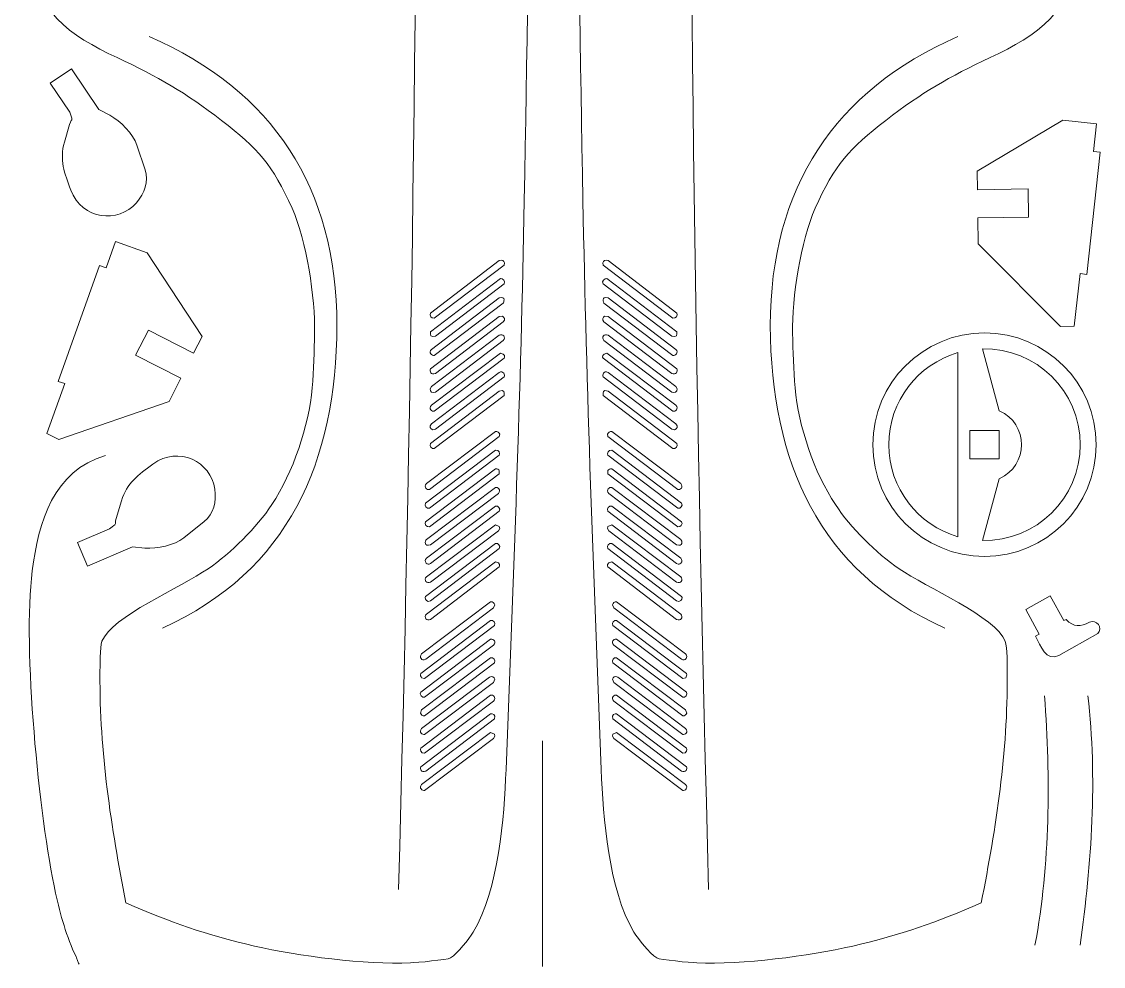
# Model space of a CAD drawing. Header units: centimetres. Extents: x -88 to 26, y -44 to -14.
# Drawn here: x -76.89 to -67.1, y -43.49 to -34.94 of the extents above; entities that cross this region are included whole.
import ezdxf

# ---------------------------------------------------------------- set-up
doc = ezdxf.new("R2010")
doc.units = ezdxf.units.CM
doc.header["$MEASUREMENT"] = 0
doc.layers.add('Camada 1', color=7, linetype='Continuous')

msp = doc.modelspace()

# ---------------------------------------------------------------- linework, layer by layer
at = {"layer": 'Camada 1', "lineweight": 9}
for points, knots in [([(-72.2601, -28.77666), (-72.25772, -31.36179), (-72.29264, -33.97265), (-72.34, -36.55591), (-72.34, -36.55591), (-72.37171, -38.2607), (-72.43802, -39.99848), (-72.50521, -41.70536), (-72.50521, -41.70536), (-72.52309, -42.13824), (-72.5718, -42.79402), (-72.80142, -43.17549), (-72.80142, -43.17549), (-72.84355, -43.24548), (-72.94069, -43.36379), (-73.00757, -43.41022), (-73.00757, -43.41022), (-73.03938, -43.4263), (-73.31324, -43.45193), (-73.3696, -43.45441), (-73.3696, -43.45441), (-73.78213, -43.47259), (-74.38297, -43.39327), (-74.7831, -43.30186), (-74.7831, -43.30186), (-75.22483, -43.20095), (-75.54123, -43.08443), (-75.94518, -42.91266), (-75.94518, -42.91266), (-76.08054, -42.21931), (-76.18548, -41.54919), (-76.18054, -40.83926), (-76.18054, -40.83926), (-76.18014, -40.78162), (-76.18128, -40.59431), (-76.16261, -40.54502), (-76.16261, -40.54502), (-76.07952, -40.32578), (-75.44352, -40.05449), (-75.2014, -39.88863), (-75.2014, -39.88863), (-74.99335, -39.74612), (-74.7638, -39.51836), (-74.62461, -39.30775), (-74.62461, -39.30775), (-74.43282, -39.01757), (-74.29066, -38.60048), (-74.25959, -38.25214), (-74.25959, -38.25214), (-74.24488, -38.08725), (-74.24219, -37.92146), (-74.238, -37.75597), (-74.238, -37.75597), (-74.2301, -37.44443), (-74.31218, -36.91572), (-74.44179, -36.62663), (-74.44179, -36.62663), (-74.6181, -36.23335), (-74.75075, -36.0871), (-75.08103, -35.832), (-75.08103, -35.832), (-75.40767, -35.57972), (-75.65466, -35.43756), (-76.02614, -35.26378), (-76.02614, -35.26378), (-76.45462, -35.06332), (-76.78742, -34.83911), (-76.79505, -34.333), (-76.79505, -34.333), (-76.84019, -31.34181), (-76.85418, -28.35023), (-76.88366, -25.35884), (-76.88366, -25.35884), (-76.88366, -25.35884), (-76.88948, -24.76849), (-76.88948, -24.76849), (-76.88948, -24.76849), (-76.88948, -24.76849), (-76.76515, -24.617), (-76.76515, -24.617), (-76.76515, -24.617), (-76.47979, -24.2693), (-75.93026, -24.00701), (-75.52897, -23.78686), (-75.52897, -23.78686), (-75.08415, -23.54283), (-74.7071, -23.36481), (-74.35977, -22.98121), (-74.35977, -22.98121), (-74.03181, -22.61901), (-73.86186, -22.19582), (-73.82197, -21.71055), (-73.82197, -21.71055), (-73.71183, -20.37056), (-74.54215, -19.35859), (-75.83662, -19.0792), (-75.83662, -19.0792), (-75.99006, -19.04608), (-76.14731, -19.03409), (-76.30266, -19.01153), (-76.30266, -19.01153), (-76.21357, -18.85114), (-76.13353, -18.70418), (-76.02583, -18.55282), (-76.02583, -18.55282), (-75.74683, -18.16072), (-75.3255, -17.78072), (-74.88542, -17.57251), (-74.88542, -17.57251), (-74.81835, -17.54241), (-74.75128, -17.51231), (-74.68421, -17.48221), (-74.68421, -17.48221), (-74.678, -17.77686), (-74.67178, -18.07152), (-74.66557, -18.36617), (-74.66557, -18.36617), (-74.58059, -18.36617), (-74.49562, -18.36617), (-74.41064, -18.36617), (-74.41064, -18.36617), (-74.41064, -18.03924), (-74.41064, -17.7123), (-74.41064, -17.38537), (-74.41064, -17.38537), (-74.13211, -17.29993), (-73.77014, -17.26857), (-73.47913, -17.27655), (-73.47913, -17.27655), (-73.36447, -17.27969), (-73.23046, -17.28197), (-73.12723, -17.33814), (-73.12723, -17.33814), (-72.8652, -17.48071), (-72.77374, -17.87129), (-72.74127, -18.14405), (-72.74127, -18.14405), (-72.4628, -20.59592), (-72.31547, -23.24437), (-72.28225, -25.7127), (-72.28225, -25.7127), (-72.28225, -25.7127), (-72.2601, -28.77666), (-72.2601, -28.77666)], [0, 0, 0, 0, 0.027027, 0.027027, 0.027027, 0.027027, 0.0540541, 0.0540541, 0.0540541, 0.0540541, 0.0810811, 0.0810811, 0.0810811, 0.0810811, 0.1081081, 0.1081081, 0.1081081, 0.1081081, 0.1351351, 0.1351351, 0.1351351, 0.1351351, 0.1621622, 0.1621622, 0.1621622, 0.1621622, 0.1891892, 0.1891892, 0.1891892, 0.1891892, 0.2162162, 0.2162162, 0.2162162, 0.2162162, 0.2432432, 0.2432432, 0.2432432, 0.2432432, 0.2702703, 0.2702703, 0.2702703, 0.2702703, 0.2972973, 0.2972973, 0.2972973, 0.2972973, 0.3243243, 0.3243243, 0.3243243, 0.3243243, 0.3513514, 0.3513514, 0.3513514, 0.3513514, 0.3783784, 0.3783784, 0.3783784, 0.3783784, 0.4054054, 0.4054054, 0.4054054, 0.4054054, 0.4324324, 0.4324324, 0.4324324, 0.4324324, 0.4594595, 0.4594595, 0.4594595, 0.4594595, 0.4864865, 0.4864865, 0.4864865, 0.4864865, 0.5135135, 0.5135135, 0.5135135, 0.5135135, 0.5405405, 0.5405405, 0.5405405, 0.5405405, 0.5675676, 0.5675676, 0.5675676, 0.5675676, 0.5945946, 0.5945946, 0.5945946, 0.5945946, 0.6216216, 0.6216216, 0.6216216, 0.6216216, 0.6486486, 0.6486486, 0.6486486, 0.6486486, 0.6756757, 0.6756757, 0.6756757, 0.6756757, 0.7027027, 0.7027027, 0.7027027, 0.7027027, 0.7297297, 0.7297297, 0.7297297, 0.7297297, 0.7567568, 0.7567568, 0.7567568, 0.7567568, 0.7837838, 0.7837838, 0.7837838, 0.7837838, 0.8108108, 0.8108108, 0.8108108, 0.8108108, 0.8378378, 0.8378378, 0.8378378, 0.8378378, 0.8648649, 0.8648649, 0.8648649, 0.8648649, 0.8918919, 0.8918919, 0.8918919, 0.8918919, 0.9189189, 0.9189189, 0.9189189, 0.9189189, 0.9459459, 0.9459459, 0.9459459, 0.9459459, 1, 1, 1, 1]), ([(-71.88936, -28.77666), (-71.89174, -31.36179), (-71.85682, -33.97265), (-71.80946, -36.55591), (-71.80946, -36.55591), (-71.77775, -38.2607), (-71.71144, -39.99848), (-71.64425, -41.70536), (-71.64425, -41.70536), (-71.62637, -42.13824), (-71.57766, -42.79402), (-71.34804, -43.17549), (-71.34804, -43.17549), (-71.30591, -43.24548), (-71.20877, -43.36379), (-71.14189, -43.41022), (-71.14189, -43.41022), (-71.11008, -43.4263), (-70.83622, -43.45193), (-70.77986, -43.45441), (-70.77986, -43.45441), (-70.36733, -43.47259), (-69.76649, -43.39327), (-69.36636, -43.30186), (-69.36636, -43.30186), (-68.92463, -43.20095), (-68.60823, -43.08443), (-68.20428, -42.91266), (-68.20428, -42.91266), (-68.06892, -42.21931), (-67.96398, -41.54919), (-67.96892, -40.83926), (-67.96892, -40.83926), (-67.96932, -40.78162), (-67.96818, -40.59431), (-67.98685, -40.54502), (-67.98685, -40.54502), (-68.06994, -40.32578), (-68.70594, -40.05449), (-68.94806, -39.88863), (-68.94806, -39.88863), (-69.15611, -39.74612), (-69.38566, -39.51836), (-69.52485, -39.30775), (-69.52485, -39.30775), (-69.71664, -39.01757), (-69.8588, -38.60048), (-69.88987, -38.25214), (-69.88987, -38.25214), (-69.90458, -38.08725), (-69.90727, -37.92146), (-69.91146, -37.75597), (-69.91146, -37.75597), (-69.91936, -37.44443), (-69.83728, -36.91572), (-69.70767, -36.62663), (-69.70767, -36.62663), (-69.53136, -36.23335), (-69.39871, -36.0871), (-69.06843, -35.832), (-69.06843, -35.832), (-68.74179, -35.57972), (-68.4948, -35.43756), (-68.12332, -35.26378), (-68.12332, -35.26378), (-67.69484, -35.06332), (-67.36204, -34.83911), (-67.35441, -34.333), (-67.35441, -34.333), (-67.30927, -31.34181), (-67.29528, -28.35023), (-67.2658, -25.35884), (-67.2658, -25.35884), (-67.2658, -25.35884), (-67.25998, -24.76849), (-67.25998, -24.76849), (-67.25998, -24.76849), (-67.25998, -24.76849), (-67.38431, -24.617), (-67.38431, -24.617), (-67.38431, -24.617), (-67.66967, -24.2693), (-68.2192, -24.00701), (-68.62049, -23.78686), (-68.62049, -23.78686), (-69.06531, -23.54283), (-69.44236, -23.36481), (-69.78969, -22.98121), (-69.78969, -22.98121), (-70.11765, -22.61901), (-70.2876, -22.19582), (-70.32749, -21.71055), (-70.32749, -21.71055), (-70.43763, -20.37056), (-69.60731, -19.35859), (-68.31284, -19.0792), (-68.31284, -19.0792), (-68.1594, -19.04608), (-68.00215, -19.03409), (-67.8468, -19.01153), (-67.8468, -19.01153), (-67.93589, -18.85114), (-68.01593, -18.70418), (-68.12363, -18.55282), (-68.12363, -18.55282), (-68.40263, -18.16072), (-68.82396, -17.78072), (-69.26404, -17.57251), (-69.26404, -17.57251), (-69.33111, -17.54241), (-69.39818, -17.51231), (-69.46525, -17.48221), (-69.46525, -17.48221), (-69.47146, -17.77686), (-69.47768, -18.07152), (-69.48389, -18.36617), (-69.48389, -18.36617), (-69.56887, -18.36617), (-69.65384, -18.36617), (-69.73882, -18.36617), (-69.73882, -18.36617), (-69.73882, -18.03924), (-69.73882, -17.7123), (-69.73882, -17.38537), (-69.73882, -17.38537), (-70.01735, -17.29993), (-70.37932, -17.26857), (-70.67033, -17.27655), (-70.67033, -17.27655), (-70.78499, -17.27969), (-70.919, -17.28197), (-71.02223, -17.33814), (-71.02223, -17.33814), (-71.28426, -17.48071), (-71.37572, -17.87129), (-71.40819, -18.14405), (-71.40819, -18.14405), (-71.68666, -20.59592), (-71.83399, -23.24437), (-71.86721, -25.7127), (-71.86721, -25.7127), (-71.86721, -25.7127), (-71.88936, -28.77666), (-71.88936, -28.77666)], [0, 0, 0, 0, 0.027027, 0.027027, 0.027027, 0.027027, 0.0540541, 0.0540541, 0.0540541, 0.0540541, 0.0810811, 0.0810811, 0.0810811, 0.0810811, 0.1081081, 0.1081081, 0.1081081, 0.1081081, 0.1351351, 0.1351351, 0.1351351, 0.1351351, 0.1621622, 0.1621622, 0.1621622, 0.1621622, 0.1891892, 0.1891892, 0.1891892, 0.1891892, 0.2162162, 0.2162162, 0.2162162, 0.2162162, 0.2432432, 0.2432432, 0.2432432, 0.2432432, 0.2702703, 0.2702703, 0.2702703, 0.2702703, 0.2972973, 0.2972973, 0.2972973, 0.2972973, 0.3243243, 0.3243243, 0.3243243, 0.3243243, 0.3513514, 0.3513514, 0.3513514, 0.3513514, 0.3783784, 0.3783784, 0.3783784, 0.3783784, 0.4054054, 0.4054054, 0.4054054, 0.4054054, 0.4324324, 0.4324324, 0.4324324, 0.4324324, 0.4594595, 0.4594595, 0.4594595, 0.4594595, 0.4864865, 0.4864865, 0.4864865, 0.4864865, 0.5135135, 0.5135135, 0.5135135, 0.5135135, 0.5405405, 0.5405405, 0.5405405, 0.5405405, 0.5675676, 0.5675676, 0.5675676, 0.5675676, 0.5945946, 0.5945946, 0.5945946, 0.5945946, 0.6216216, 0.6216216, 0.6216216, 0.6216216, 0.6486486, 0.6486486, 0.6486486, 0.6486486, 0.6756757, 0.6756757, 0.6756757, 0.6756757, 0.7027027, 0.7027027, 0.7027027, 0.7027027, 0.7297297, 0.7297297, 0.7297297, 0.7297297, 0.7567568, 0.7567568, 0.7567568, 0.7567568, 0.7837838, 0.7837838, 0.7837838, 0.7837838, 0.8108108, 0.8108108, 0.8108108, 0.8108108, 0.8378378, 0.8378378, 0.8378378, 0.8378378, 0.8648649, 0.8648649, 0.8648649, 0.8648649, 0.8918919, 0.8918919, 0.8918919, 0.8918919, 0.9189189, 0.9189189, 0.9189189, 0.9189189, 0.9459459, 0.9459459, 0.9459459, 0.9459459, 1, 1, 1, 1]), ([(-76.45394, -35.75744), (-76.45394, -35.75744), (-76.63071, -35.49537), (-76.63071, -35.49537), (-76.63071, -35.49537), (-76.63071, -35.49537), (-76.43858, -35.36578), (-76.43858, -35.36578), (-76.43858, -35.36578), (-76.43858, -35.36578), (-76.19026, -35.7339), (-76.19026, -35.7339), (-76.19026, -35.7339), (-76.19026, -35.7339), (-76.09122, -35.78562), (-76.09122, -35.78562), (-76.09122, -35.78562), (-75.99392, -35.83643), (-75.88037, -35.95321), (-75.84665, -36.05537), (-75.84665, -36.05537), (-75.84665, -36.05537), (-75.77282, -36.27893), (-75.77282, -36.27893), (-75.77282, -36.27893), (-75.7375, -36.38583), (-75.77436, -36.48868), (-75.85137, -36.57725), (-75.85137, -36.57725), (-76.01578, -36.76639), (-76.341, -36.73292), (-76.44431, -36.46197), (-76.44431, -36.46197), (-76.5024, -36.30967), (-76.54834, -36.18996), (-76.50201, -36.02798), (-76.50201, -36.02798), (-76.50201, -36.02798), (-76.45628, -35.86808), (-76.45628, -35.86808), (-76.45628, -35.86808), (-76.431, -35.79948), (-76.42342, -35.84609), (-76.45394, -35.75744)], [0, 0, 0, 0, 0.0833333, 0.0833333, 0.0833333, 0.0833333, 0.1666667, 0.1666667, 0.1666667, 0.1666667, 0.25, 0.25, 0.25, 0.25, 0.3333333, 0.3333333, 0.3333333, 0.3333333, 0.4166667, 0.4166667, 0.4166667, 0.4166667, 0.5, 0.5, 0.5, 0.5, 0.5833333, 0.5833333, 0.5833333, 0.5833333, 0.6666667, 0.6666667, 0.6666667, 0.6666667, 0.75, 0.75, 0.75, 0.75, 0.8333333, 0.8333333, 0.8333333, 0.8333333, 1, 1, 1, 1]), ([(-67.46458, -35.82908), (-67.46458, -35.82908), (-67.16052, -35.86277), (-67.16052, -35.86277), (-67.16052, -35.86277), (-67.16052, -35.86277), (-67.18818, -36.11247), (-67.18818, -36.11247), (-67.18818, -36.11247), (-67.18818, -36.11247), (-67.12671, -36.12045), (-67.12671, -36.12045), (-67.12671, -36.12045), (-67.12671, -36.12045), (-67.24921, -37.22634), (-67.24921, -37.22634), (-67.24921, -37.22634), (-67.24921, -37.22634), (-67.31056, -37.21721), (-67.31056, -37.21721), (-67.31056, -37.21721), (-67.31056, -37.21721), (-67.36341, -37.69421), (-67.36341, -37.69421), (-67.36341, -37.69421), (-67.36341, -37.69421), (-67.48576, -37.69634), (-67.48576, -37.69634), (-67.48576, -37.69634), (-67.48576, -37.69634), (-68.23081, -36.94971), (-68.23081, -36.94971), (-68.23081, -36.94971), (-68.23081, -36.94971), (-68.23491, -36.715), (-68.23491, -36.715), (-68.23491, -36.715), (-68.23491, -36.715), (-67.77611, -36.70699), (-67.77611, -36.70699), (-67.77611, -36.70699), (-67.77611, -36.70699), (-67.78056, -36.4521), (-67.78056, -36.4521), (-67.78056, -36.4521), (-67.78056, -36.4521), (-68.23936, -36.46011), (-68.23936, -36.46011), (-68.23936, -36.46011), (-68.23936, -36.46011), (-68.2423, -36.29148), (-68.2423, -36.29148), (-68.2423, -36.29148), (-68.2423, -36.29148), (-67.46458, -35.82908), (-67.46458, -35.82908)], [0, 0, 0, 0, 0.0666667, 0.0666667, 0.0666667, 0.0666667, 0.1333333, 0.1333333, 0.1333333, 0.1333333, 0.2, 0.2, 0.2, 0.2, 0.2666667, 0.2666667, 0.2666667, 0.2666667, 0.3333333, 0.3333333, 0.3333333, 0.3333333, 0.4, 0.4, 0.4, 0.4, 0.4666667, 0.4666667, 0.4666667, 0.4666667, 0.5333333, 0.5333333, 0.5333333, 0.5333333, 0.6, 0.6, 0.6, 0.6, 0.6666667, 0.6666667, 0.6666667, 0.6666667, 0.7333333, 0.7333333, 0.7333333, 0.7333333, 0.8, 0.8, 0.8, 0.8, 0.8666667, 0.8666667, 0.8666667, 0.8666667, 1, 1, 1, 1]), ([(-75.7528, -37.0318), (-75.7528, -37.0318), (-76.04086, -36.92879), (-76.04086, -36.92879), (-76.04086, -36.92879), (-76.04086, -36.92879), (-76.12545, -37.16535), (-76.12545, -37.16535), (-76.12545, -37.16535), (-76.12545, -37.16535), (-76.18421, -37.14557), (-76.18421, -37.14557), (-76.18421, -37.14557), (-76.18421, -37.14557), (-76.55889, -38.19324), (-76.55889, -38.19324), (-76.55889, -38.19324), (-76.55889, -38.19324), (-76.49975, -38.21193), (-76.49975, -38.21193), (-76.49975, -38.21193), (-76.49975, -38.21193), (-76.66135, -38.66382), (-76.66135, -38.66382), (-76.66135, -38.66382), (-76.66135, -38.66382), (-76.55232, -38.71937), (-76.55232, -38.71937), (-76.55232, -38.71937), (-76.55232, -38.71937), (-75.55537, -38.37491), (-75.55537, -38.37491), (-75.55537, -38.37491), (-75.55537, -38.37491), (-75.44879, -38.16575), (-75.44879, -38.16575), (-75.44879, -38.16575), (-75.44879, -38.16575), (-75.85765, -37.95743), (-75.85765, -37.95743), (-75.85765, -37.95743), (-75.85765, -37.95743), (-75.74192, -37.73028), (-75.74192, -37.73028), (-75.74192, -37.73028), (-75.74192, -37.73028), (-75.33306, -37.93861), (-75.33306, -37.93861), (-75.33306, -37.93861), (-75.33306, -37.93861), (-75.25649, -37.78834), (-75.25649, -37.78834), (-75.25649, -37.78834), (-75.25649, -37.78834), (-75.7528, -37.0318), (-75.7528, -37.0318)], [0, 0, 0, 0, 0.0666667, 0.0666667, 0.0666667, 0.0666667, 0.1333333, 0.1333333, 0.1333333, 0.1333333, 0.2, 0.2, 0.2, 0.2, 0.2666667, 0.2666667, 0.2666667, 0.2666667, 0.3333333, 0.3333333, 0.3333333, 0.3333333, 0.4, 0.4, 0.4, 0.4, 0.4666667, 0.4666667, 0.4666667, 0.4666667, 0.5333333, 0.5333333, 0.5333333, 0.5333333, 0.6, 0.6, 0.6, 0.6, 0.6666667, 0.6666667, 0.6666667, 0.6666667, 0.7333333, 0.7333333, 0.7333333, 0.7333333, 0.8, 0.8, 0.8, 0.8, 0.8666667, 0.8666667, 0.8666667, 0.8666667, 1, 1, 1, 1]), ([(-68.17473, -37.75514), (-67.61634, -37.75514), (-67.16368, -38.2078), (-67.16368, -38.76619), (-67.16368, -38.76619), (-67.16368, -39.32458), (-67.61634, -39.77724), (-68.17473, -39.77724), (-68.17473, -39.77724), (-68.73312, -39.77724), (-69.18578, -39.32458), (-69.18578, -38.76619), (-69.18578, -38.76619), (-69.18578, -38.2078), (-68.73312, -37.75514), (-68.17473, -37.75514)], [0, 0, 0, 0, 0.2, 0.2, 0.2, 0.2, 0.4, 0.4, 0.4, 0.4, 0.6, 0.6, 0.6, 0.6, 1, 1, 1, 1]), ([(-68.41482, -37.93349), (-68.41482, -37.93349), (-68.41482, -39.59888), (-68.41482, -39.59888), (-68.41482, -39.59888), (-68.77652, -39.49478), (-69.04112, -39.16139), (-69.04112, -38.76619), (-69.04112, -38.76619), (-69.04112, -38.37099), (-68.77653, -38.03758), (-68.41482, -37.93349)], [0, 0, 0, 0, 0.25, 0.25, 0.25, 0.25, 0.5, 0.5, 0.5, 0.5, 1, 1, 1, 1]), ([(-68.04197, -39.07384), (-67.77322, -38.95772), (-67.77323, -38.57465), (-68.04199, -38.45853), (-68.04199, -38.45853), (-68.04199, -38.45853), (-68.19353, -37.9), (-68.19353, -37.9), (-68.19353, -37.9), (-67.70696, -37.88986), (-67.30834, -38.28071), (-67.30834, -38.76619), (-67.30834, -38.76619), (-67.30834, -39.25167), (-67.70696, -39.64252), (-68.19352, -39.63238), (-68.19352, -39.63238), (-68.19352, -39.63238), (-68.04197, -39.07384), (-68.04197, -39.07384)], [0, 0, 0, 0, 0.1666667, 0.1666667, 0.1666667, 0.1666667, 0.3333333, 0.3333333, 0.3333333, 0.3333333, 0.5, 0.5, 0.5, 0.5, 0.6666667, 0.6666667, 0.6666667, 0.6666667, 1, 1, 1, 1]), ([(-68.30729, -38.89366), (-68.30729, -38.89366), (-68.30729, -38.63873), (-68.30729, -38.63873), (-68.30729, -38.63873), (-68.30729, -38.63873), (-68.04216, -38.63873), (-68.04216, -38.63873), (-68.04216, -38.63873), (-68.04216, -38.63873), (-68.04216, -38.89366), (-68.04216, -38.89366), (-68.04216, -38.89366), (-68.04216, -38.89366), (-68.30729, -38.89366), (-68.30729, -38.89366)], [0, 0, 0, 0, 0.2, 0.2, 0.2, 0.2, 0.4, 0.4, 0.4, 0.4, 0.6, 0.6, 0.6, 0.6, 1, 1, 1, 1]), ([(-76.09318, -39.52754), (-76.09318, -39.52754), (-76.38416, -39.65105), (-76.38416, -39.65105), (-76.38416, -39.65105), (-76.38416, -39.65105), (-76.29361, -39.86438), (-76.29361, -39.86438), (-76.29361, -39.86438), (-76.29361, -39.86438), (-75.88487, -39.69089), (-75.88487, -39.69089), (-75.88487, -39.69089), (-75.88487, -39.69089), (-75.77363, -39.70145), (-75.77363, -39.70145), (-75.77363, -39.70145), (-75.66435, -39.71183), (-75.50552, -39.67573), (-75.4216, -39.60843), (-75.4216, -39.60843), (-75.4216, -39.60843), (-75.23792, -39.46114), (-75.23792, -39.46114), (-75.23792, -39.46114), (-75.15008, -39.39072), (-75.12498, -39.28439), (-75.14132, -39.16817), (-75.14132, -39.16817), (-75.1762, -38.92), (-75.46717, -38.77094), (-75.70139, -38.94191), (-75.70139, -38.94191), (-75.83306, -39.038), (-75.93678, -39.11338), (-75.98615, -39.27446), (-75.98615, -39.27446), (-75.98615, -39.27446), (-76.03488, -39.43347), (-76.03488, -39.43347), (-76.03488, -39.43347), (-76.05105, -39.50477), (-76.0193, -39.46981), (-76.09318, -39.52754)], [0, 0, 0, 0, 0.0833333, 0.0833333, 0.0833333, 0.0833333, 0.1666667, 0.1666667, 0.1666667, 0.1666667, 0.25, 0.25, 0.25, 0.25, 0.3333333, 0.3333333, 0.3333333, 0.3333333, 0.4166667, 0.4166667, 0.4166667, 0.4166667, 0.5, 0.5, 0.5, 0.5, 0.5833333, 0.5833333, 0.5833333, 0.5833333, 0.6666667, 0.6666667, 0.6666667, 0.6666667, 0.75, 0.75, 0.75, 0.75, 0.8333333, 0.8333333, 0.8333333, 0.8333333, 1, 1, 1, 1]), ([(-67.80226, -40.25627), (-67.80226, -40.25627), (-67.67865, -40.47924), (-67.67865, -40.47924), (-67.67865, -40.47924), (-67.67865, -40.47924), (-67.71433, -40.49901), (-67.71433, -40.49901), (-67.71433, -40.49901), (-67.66736, -40.5837), (-67.61709, -40.7321), (-67.50155, -40.67253), (-67.50155, -40.67253), (-67.50155, -40.67253), (-67.1498, -40.47516), (-67.1498, -40.47516), (-67.1498, -40.47516), (-67.0991, -40.4262), (-67.16143, -40.33846), (-67.22444, -40.37318), (-67.22444, -40.37318), (-67.30878, -40.41431), (-67.36671, -40.41929), (-67.43674, -40.3481), (-67.43674, -40.3481), (-67.43674, -40.3481), (-67.45568, -40.35563), (-67.45568, -40.35563), (-67.45568, -40.35563), (-67.45568, -40.35563), (-67.57929, -40.13267), (-67.57929, -40.13267), (-67.57929, -40.13267), (-67.57929, -40.13267), (-67.80226, -40.25627), (-67.80226, -40.25627)], [0, 0, 0, 0, 0.1, 0.1, 0.1, 0.1, 0.2, 0.2, 0.2, 0.2, 0.3, 0.3, 0.3, 0.3, 0.4, 0.4, 0.4, 0.4, 0.5, 0.5, 0.5, 0.5, 0.6, 0.6, 0.6, 0.6, 0.7, 0.7, 0.7, 0.7, 0.8, 0.8, 0.8, 0.8, 1, 1, 1, 1])]:
    msp.add_open_spline(points, degree=3, knots=knots, dxfattribs=at)
at = {"layer": 'Camada 1', "color": 140, "lineweight": 9}
for points in [[(-73.47742, -42.79059), (-73.25412, -34.40542), (-73.21182, -25.98728), (-73.58327, -17.60495)], [(-70.67204, -42.79059), (-70.89534, -34.40542), (-70.93764, -25.98728), (-70.56619, -17.60495)], [(-67.71792, -43.29483), (-67.57939, -42.55071), (-67.57795, -41.78982), (-67.63155, -41.03755)], [(-67.23909, -41.03729), (-67.1528, -41.78925), (-67.20444, -42.54839), (-67.31038, -43.2951)], [(-72.17473, -41.44647), (-72.17473, -41.44647), (-72.17473, -43.48591), (-72.17473, -43.48591)]]:
    msp.add_open_spline(points, degree=3, dxfattribs=at)
for points, knots in [([(-75.73413, -35.07392), (-74.61277, -35.56244), (-74.0377, -36.44303), (-74.0358, -37.68756), (-74.0358, -37.68756), (-74.0424, -38.91857), (-74.4718, -39.91021), (-75.61523, -40.42523)], [0, 0, 0, 0, 0.3333333, 0.3333333, 0.3333333, 0.3333333, 1, 1, 1, 1]), ([(-68.41533, -35.07392), (-69.53669, -35.56244), (-70.11176, -36.44303), (-70.11366, -37.68756), (-70.11366, -37.68756), (-70.10706, -38.91857), (-69.67766, -39.91021), (-68.53423, -40.42523)], [0, 0, 0, 0, 0.3333333, 0.3333333, 0.3333333, 0.3333333, 1, 1, 1, 1]), ([(-72.51888, -37.12087), (-72.51888, -37.12087), (-72.5224, -37.14081), (-72.5224, -37.14081), (-72.5224, -37.14081), (-72.5224, -37.14081), (-73.15514, -37.62058), (-73.15514, -37.62058), (-73.15514, -37.62058), (-73.17911, -37.62734), (-73.20218, -37.59587), (-73.18958, -37.57517), (-73.18958, -37.57517), (-73.18958, -37.57517), (-72.56757, -37.1009), (-72.56757, -37.1009), (-72.56757, -37.1009), (-72.5384, -37.08601), (-72.52812, -37.10395), (-72.51888, -37.12087)], [0, 0, 0, 0, 0.1666667, 0.1666667, 0.1666667, 0.1666667, 0.3333333, 0.3333333, 0.3333333, 0.3333333, 0.5, 0.5, 0.5, 0.5, 0.6666667, 0.6666667, 0.6666667, 0.6666667, 1, 1, 1, 1]), ([(-71.63058, -37.12087), (-71.63058, -37.12087), (-71.62706, -37.14081), (-71.62706, -37.14081), (-71.62706, -37.14081), (-71.62706, -37.14081), (-70.99432, -37.62058), (-70.99432, -37.62058), (-70.99432, -37.62058), (-70.97035, -37.62734), (-70.94728, -37.59587), (-70.95988, -37.57517), (-70.95988, -37.57517), (-70.95988, -37.57517), (-71.58189, -37.1009), (-71.58189, -37.1009), (-71.58189, -37.1009), (-71.61106, -37.08601), (-71.62134, -37.10395), (-71.63058, -37.12087)], [0, 0, 0, 0, 0.1666667, 0.1666667, 0.1666667, 0.1666667, 0.3333333, 0.3333333, 0.3333333, 0.3333333, 0.5, 0.5, 0.5, 0.5, 0.6666667, 0.6666667, 0.6666667, 0.6666667, 1, 1, 1, 1]), ([(-73.1444, -37.7837), (-73.19388, -37.79863), (-73.18962, -37.77311), (-73.18958, -37.74379), (-73.18958, -37.74379), (-73.18958, -37.74379), (-72.55684, -37.26401), (-72.55684, -37.26401), (-72.55684, -37.26401), (-72.53446, -37.2577), (-72.50804, -37.2901), (-72.5224, -37.30944), (-72.5224, -37.30944), (-72.5224, -37.30944), (-73.1444, -37.7837), (-73.1444, -37.7837)], [0, 0, 0, 0, 0.2, 0.2, 0.2, 0.2, 0.4, 0.4, 0.4, 0.4, 0.6, 0.6, 0.6, 0.6, 1, 1, 1, 1]), ([(-71.00506, -37.7837), (-70.95558, -37.79863), (-70.95984, -37.77311), (-70.95988, -37.74379), (-70.95988, -37.74379), (-70.95988, -37.74379), (-71.59262, -37.26401), (-71.59262, -37.26401), (-71.59262, -37.26401), (-71.615, -37.2577), (-71.64142, -37.2901), (-71.62706, -37.30944), (-71.62706, -37.30944), (-71.62706, -37.30944), (-71.00506, -37.7837), (-71.00506, -37.7837)], [0, 0, 0, 0, 0.2, 0.2, 0.2, 0.2, 0.4, 0.4, 0.4, 0.4, 0.6, 0.6, 0.6, 0.6, 1, 1, 1, 1]), ([(-72.56757, -37.43814), (-72.49939, -37.41756), (-72.53053, -37.48679), (-72.5306, -37.4869), (-72.5306, -37.4869), (-72.5306, -37.4869), (-73.15514, -37.95782), (-73.15514, -37.95782), (-73.15514, -37.95782), (-73.17429, -37.9632), (-73.21105, -37.9358), (-73.18138, -37.90356), (-73.18138, -37.90356), (-73.18138, -37.90356), (-72.56757, -37.43814), (-72.56757, -37.43814)], [0, 0, 0, 0, 0.2, 0.2, 0.2, 0.2, 0.4, 0.4, 0.4, 0.4, 0.6, 0.6, 0.6, 0.6, 1, 1, 1, 1]), ([(-71.58189, -37.43814), (-71.65007, -37.41756), (-71.61893, -37.48679), (-71.61886, -37.4869), (-71.61886, -37.4869), (-71.61886, -37.4869), (-70.99432, -37.95782), (-70.99432, -37.95782), (-70.99432, -37.95782), (-70.97517, -37.9632), (-70.93841, -37.9358), (-70.96808, -37.90356), (-70.96808, -37.90356), (-70.96808, -37.90356), (-71.58189, -37.43814), (-71.58189, -37.43814)], [0, 0, 0, 0, 0.2, 0.2, 0.2, 0.2, 0.4, 0.4, 0.4, 0.4, 0.6, 0.6, 0.6, 0.6, 1, 1, 1, 1]), ([(-72.53669, -37.60325), (-72.52284, -37.61677), (-72.50842, -37.63143), (-72.5306, -37.65552), (-72.5306, -37.65552), (-72.5306, -37.65552), (-73.1444, -38.12094), (-73.1444, -38.12094), (-73.1444, -38.12094), (-73.18351, -38.14085), (-73.19989, -38.09797), (-73.18958, -38.08103), (-73.18958, -38.08103), (-73.18958, -38.08103), (-72.56757, -37.60676), (-72.56757, -37.60676), (-72.56757, -37.60676), (-72.56757, -37.60676), (-72.53669, -37.60325), (-72.53669, -37.60325)], [0, 0, 0, 0, 0.1666667, 0.1666667, 0.1666667, 0.1666667, 0.3333333, 0.3333333, 0.3333333, 0.3333333, 0.5, 0.5, 0.5, 0.5, 0.6666667, 0.6666667, 0.6666667, 0.6666667, 1, 1, 1, 1]), ([(-71.61277, -37.60325), (-71.62662, -37.61677), (-71.64104, -37.63143), (-71.61886, -37.65552), (-71.61886, -37.65552), (-71.61886, -37.65552), (-71.00506, -38.12094), (-71.00506, -38.12094), (-71.00506, -38.12094), (-70.96595, -38.14085), (-70.94957, -38.09797), (-70.95988, -38.08103), (-70.95988, -38.08103), (-70.95988, -38.08103), (-71.58189, -37.60676), (-71.58189, -37.60676), (-71.58189, -37.60676), (-71.58189, -37.60676), (-71.61277, -37.60325), (-71.61277, -37.60325)], [0, 0, 0, 0, 0.1666667, 0.1666667, 0.1666667, 0.1666667, 0.3333333, 0.3333333, 0.3333333, 0.3333333, 0.5, 0.5, 0.5, 0.5, 0.6666667, 0.6666667, 0.6666667, 0.6666667, 1, 1, 1, 1]), ([(-73.19327, -38.25952), (-73.19327, -38.25952), (-73.18138, -38.2408), (-73.18138, -38.2408), (-73.18138, -38.2408), (-73.18138, -38.2408), (-72.56757, -37.77538), (-72.56757, -37.77538), (-72.56757, -37.77538), (-72.53246, -37.75751), (-72.50297, -37.79414), (-72.5306, -37.82415), (-72.5306, -37.82415), (-72.5306, -37.82415), (-73.1444, -38.28956), (-73.1444, -38.28956), (-73.1444, -38.28956), (-73.17196, -38.30359), (-73.19279, -38.28626), (-73.19327, -38.25952)], [0, 0, 0, 0, 0.1666667, 0.1666667, 0.1666667, 0.1666667, 0.3333333, 0.3333333, 0.3333333, 0.3333333, 0.5, 0.5, 0.5, 0.5, 0.6666667, 0.6666667, 0.6666667, 0.6666667, 1, 1, 1, 1]), ([(-70.95619, -38.25952), (-70.95619, -38.25952), (-70.96808, -38.2408), (-70.96808, -38.2408), (-70.96808, -38.2408), (-70.96808, -38.2408), (-71.58189, -37.77538), (-71.58189, -37.77538), (-71.58189, -37.77538), (-71.617, -37.75751), (-71.64649, -37.79414), (-71.61886, -37.82415), (-71.61886, -37.82415), (-71.61886, -37.82415), (-71.00506, -38.28956), (-71.00506, -38.28956), (-71.00506, -38.28956), (-70.9775, -38.30359), (-70.95667, -38.28626), (-70.95619, -38.25952)], [0, 0, 0, 0, 0.1666667, 0.1666667, 0.1666667, 0.1666667, 0.3333333, 0.3333333, 0.3333333, 0.3333333, 0.5, 0.5, 0.5, 0.5, 0.6666667, 0.6666667, 0.6666667, 0.6666667, 1, 1, 1, 1]), ([(-72.55684, -37.9385), (-72.5135, -37.94281), (-72.51414, -37.97283), (-72.5224, -37.98391), (-72.5224, -37.98391), (-72.5224, -37.98391), (-73.15514, -38.46369), (-73.15514, -38.46369), (-73.15514, -38.46369), (-73.17431, -38.4691), (-73.21105, -38.44157), (-73.18138, -38.40942), (-73.18138, -38.40942), (-73.18138, -38.40942), (-72.55684, -37.9385), (-72.55684, -37.9385)], [0, 0, 0, 0, 0.2, 0.2, 0.2, 0.2, 0.4, 0.4, 0.4, 0.4, 0.6, 0.6, 0.6, 0.6, 1, 1, 1, 1]), ([(-71.59262, -37.9385), (-71.63596, -37.94281), (-71.63532, -37.97283), (-71.62706, -37.98391), (-71.62706, -37.98391), (-71.62706, -37.98391), (-70.99432, -38.46369), (-70.99432, -38.46369), (-70.99432, -38.46369), (-70.97515, -38.4691), (-70.93841, -38.44157), (-70.96808, -38.40942), (-70.96808, -38.40942), (-70.96808, -38.40942), (-71.59262, -37.9385), (-71.59262, -37.9385)], [0, 0, 0, 0, 0.2, 0.2, 0.2, 0.2, 0.4, 0.4, 0.4, 0.4, 0.6, 0.6, 0.6, 0.6, 1, 1, 1, 1]), ([(-73.18138, -38.57804), (-73.18138, -38.57804), (-72.56757, -38.11263), (-72.56757, -38.11263), (-72.56757, -38.11263), (-72.52851, -38.09275), (-72.51206, -38.13555), (-72.5224, -38.15253), (-72.5224, -38.15253), (-72.5224, -38.15253), (-73.1444, -38.62681), (-73.1444, -38.62681), (-73.1444, -38.62681), (-73.18108, -38.64554), (-73.19562, -38.60894), (-73.19327, -38.59676), (-73.19327, -38.59676), (-73.19327, -38.59676), (-73.18138, -38.57804), (-73.18138, -38.57804)], [0, 0, 0, 0, 0.1666667, 0.1666667, 0.1666667, 0.1666667, 0.3333333, 0.3333333, 0.3333333, 0.3333333, 0.5, 0.5, 0.5, 0.5, 0.6666667, 0.6666667, 0.6666667, 0.6666667, 1, 1, 1, 1]), ([(-70.96808, -38.57804), (-70.96808, -38.57804), (-71.58189, -38.11263), (-71.58189, -38.11263), (-71.58189, -38.11263), (-71.62095, -38.09275), (-71.6374, -38.13555), (-71.62706, -38.15253), (-71.62706, -38.15253), (-71.62706, -38.15253), (-71.00506, -38.62681), (-71.00506, -38.62681), (-71.00506, -38.62681), (-70.96838, -38.64554), (-70.95384, -38.60894), (-70.95619, -38.59676), (-70.95619, -38.59676), (-70.95619, -38.59676), (-70.96808, -38.57804), (-70.96808, -38.57804)], [0, 0, 0, 0, 0.1666667, 0.1666667, 0.1666667, 0.1666667, 0.3333333, 0.3333333, 0.3333333, 0.3333333, 0.5, 0.5, 0.5, 0.5, 0.6666667, 0.6666667, 0.6666667, 0.6666667, 1, 1, 1, 1]), ([(-72.56757, -38.28125), (-72.51807, -38.26634), (-72.52235, -38.29185), (-72.5224, -38.32116), (-72.5224, -38.32116), (-72.5224, -38.32116), (-73.15514, -38.80093), (-73.15514, -38.80093), (-73.15514, -38.80093), (-73.17849, -38.80752), (-73.20252, -38.77677), (-73.18958, -38.75552), (-73.18958, -38.75552), (-73.18958, -38.75552), (-72.56757, -38.28125), (-72.56757, -38.28125)], [0, 0, 0, 0, 0.2, 0.2, 0.2, 0.2, 0.4, 0.4, 0.4, 0.4, 0.6, 0.6, 0.6, 0.6, 1, 1, 1, 1]), ([(-71.58189, -38.28125), (-71.63139, -38.26634), (-71.62711, -38.29185), (-71.62706, -38.32116), (-71.62706, -38.32116), (-71.62706, -38.32116), (-70.99432, -38.80093), (-70.99432, -38.80093), (-70.99432, -38.80093), (-70.97097, -38.80752), (-70.94694, -38.77677), (-70.95988, -38.75552), (-70.95988, -38.75552), (-70.95988, -38.75552), (-71.58189, -38.28125), (-71.58189, -38.28125)], [0, 0, 0, 0, 0.2, 0.2, 0.2, 0.2, 0.4, 0.4, 0.4, 0.4, 0.6, 0.6, 0.6, 0.6, 1, 1, 1, 1]), ([(-72.56624, -38.69235), (-72.56624, -38.69235), (-73.19898, -39.17212), (-73.19898, -39.17212), (-73.19898, -39.17212), (-73.2185, -39.17763), (-73.25551, -39.15067), (-73.22521, -39.11785), (-73.22521, -39.11785), (-73.22521, -39.11785), (-72.60068, -38.64693), (-72.60068, -38.64693), (-72.60068, -38.64693), (-72.58578, -38.64275), (-72.56534, -38.65648), (-72.56272, -38.67241), (-72.56272, -38.67241), (-72.56272, -38.67241), (-72.56624, -38.69235), (-72.56624, -38.69235)], [0, 0, 0, 0, 0.1666667, 0.1666667, 0.1666667, 0.1666667, 0.3333333, 0.3333333, 0.3333333, 0.3333333, 0.5, 0.5, 0.5, 0.5, 0.6666667, 0.6666667, 0.6666667, 0.6666667, 1, 1, 1, 1]), ([(-71.58322, -38.69235), (-71.58322, -38.69235), (-70.95048, -39.17212), (-70.95048, -39.17212), (-70.95048, -39.17212), (-70.93096, -39.17763), (-70.89395, -39.15067), (-70.92425, -39.11785), (-70.92425, -39.11785), (-70.92425, -39.11785), (-71.54878, -38.64693), (-71.54878, -38.64693), (-71.54878, -38.64693), (-71.56368, -38.64275), (-71.58412, -38.65648), (-71.58674, -38.67241), (-71.58674, -38.67241), (-71.58674, -38.67241), (-71.58322, -38.69235), (-71.58322, -38.69235)], [0, 0, 0, 0, 0.1666667, 0.1666667, 0.1666667, 0.1666667, 0.3333333, 0.3333333, 0.3333333, 0.3333333, 0.5, 0.5, 0.5, 0.5, 0.6666667, 0.6666667, 0.6666667, 0.6666667, 1, 1, 1, 1]), ([(-76.37011, -43.46746), (-76.37017, -43.46547), (-76.39634, -43.40008), (-76.39739, -43.3979), (-76.39739, -43.3979), (-76.4832, -43.22097), (-76.53935, -43.01601), (-76.58185, -42.82453), (-76.58185, -42.82453), (-76.73236, -42.12437), (-76.88249, -40.60469), (-76.79377, -39.90881), (-76.79377, -39.90881), (-76.73684, -39.46484), (-76.60303, -38.9996), (-76.12918, -38.86492)], [0, 0, 0, 0, 0.2, 0.2, 0.2, 0.2, 0.4, 0.4, 0.4, 0.4, 0.6, 0.6, 0.6, 0.6, 1, 1, 1, 1]), ([(-72.60068, -38.81556), (-72.56497, -38.81247), (-72.55826, -38.84791), (-72.56624, -38.86097), (-72.56624, -38.86097), (-72.56624, -38.86097), (-73.19898, -39.34074), (-73.19898, -39.34074), (-73.19898, -39.34074), (-73.22294, -39.3475), (-73.24604, -39.31602), (-73.23341, -39.29533), (-73.23341, -39.29533), (-73.23341, -39.29533), (-72.60068, -38.81556), (-72.60068, -38.81556)], [0, 0, 0, 0, 0.2, 0.2, 0.2, 0.2, 0.4, 0.4, 0.4, 0.4, 0.6, 0.6, 0.6, 0.6, 1, 1, 1, 1]), ([(-71.54878, -38.81556), (-71.58449, -38.81247), (-71.5912, -38.84791), (-71.58322, -38.86097), (-71.58322, -38.86097), (-71.58322, -38.86097), (-70.95048, -39.34074), (-70.95048, -39.34074), (-70.95048, -39.34074), (-70.92652, -39.3475), (-70.90342, -39.31602), (-70.91605, -39.29533), (-70.91605, -39.29533), (-70.91605, -39.29533), (-71.54878, -38.81556), (-71.54878, -38.81556)], [0, 0, 0, 0, 0.2, 0.2, 0.2, 0.2, 0.4, 0.4, 0.4, 0.4, 0.6, 0.6, 0.6, 0.6, 1, 1, 1, 1]), ([(-72.56619, -39.00017), (-72.56619, -39.00017), (-72.56624, -39.02959), (-72.56624, -39.02959), (-72.56624, -39.02959), (-72.56624, -39.02959), (-73.19898, -39.50937), (-73.19898, -39.50937), (-73.19898, -39.50937), (-73.22134, -39.51568), (-73.24779, -39.48325), (-73.23341, -39.46395), (-73.23341, -39.46395), (-73.23341, -39.46395), (-72.60068, -38.98418), (-72.60068, -38.98418), (-72.60068, -38.98418), (-72.58464, -38.97965), (-72.57179, -38.9947), (-72.56619, -39.00017)], [0, 0, 0, 0, 0.1666667, 0.1666667, 0.1666667, 0.1666667, 0.3333333, 0.3333333, 0.3333333, 0.3333333, 0.5, 0.5, 0.5, 0.5, 0.6666667, 0.6666667, 0.6666667, 0.6666667, 1, 1, 1, 1]), ([(-71.58327, -39.00017), (-71.58327, -39.00017), (-71.58322, -39.02959), (-71.58322, -39.02959), (-71.58322, -39.02959), (-71.58322, -39.02959), (-70.95048, -39.50937), (-70.95048, -39.50937), (-70.95048, -39.50937), (-70.92812, -39.51568), (-70.90167, -39.48325), (-70.91605, -39.46395), (-70.91605, -39.46395), (-70.91605, -39.46395), (-71.54878, -38.98418), (-71.54878, -38.98418), (-71.54878, -38.98418), (-71.56482, -38.97965), (-71.57767, -38.9947), (-71.58327, -39.00017)], [0, 0, 0, 0, 0.1666667, 0.1666667, 0.1666667, 0.1666667, 0.3333333, 0.3333333, 0.3333333, 0.3333333, 0.5, 0.5, 0.5, 0.5, 0.6666667, 0.6666667, 0.6666667, 0.6666667, 1, 1, 1, 1]), ([(-73.18823, -39.67248), (-73.24751, -39.69035), (-73.24129, -39.63828), (-73.22521, -39.62372), (-73.22521, -39.62372), (-73.22521, -39.62372), (-72.60068, -39.1528), (-72.60068, -39.1528), (-72.60068, -39.1528), (-72.5816, -39.14745), (-72.54469, -39.17478), (-72.57444, -39.20707), (-72.57444, -39.20707), (-72.57444, -39.20707), (-73.18823, -39.67248), (-73.18823, -39.67248)], [0, 0, 0, 0, 0.2, 0.2, 0.2, 0.2, 0.4, 0.4, 0.4, 0.4, 0.6, 0.6, 0.6, 0.6, 1, 1, 1, 1]), ([(-70.96123, -39.67248), (-70.90195, -39.69035), (-70.90817, -39.63828), (-70.92425, -39.62372), (-70.92425, -39.62372), (-70.92425, -39.62372), (-71.54878, -39.1528), (-71.54878, -39.1528), (-71.54878, -39.1528), (-71.56786, -39.14745), (-71.60477, -39.17478), (-71.57502, -39.20707), (-71.57502, -39.20707), (-71.57502, -39.20707), (-70.96123, -39.67248), (-70.96123, -39.67248)], [0, 0, 0, 0, 0.2, 0.2, 0.2, 0.2, 0.4, 0.4, 0.4, 0.4, 0.6, 0.6, 0.6, 0.6, 1, 1, 1, 1]), ([(-73.22733, -39.83872), (-73.23969, -39.82239), (-73.23955, -39.80787), (-73.22521, -39.79234), (-73.22521, -39.79234), (-73.22521, -39.79234), (-72.60068, -39.32142), (-72.60068, -39.32142), (-72.60068, -39.32142), (-72.5767, -39.31469), (-72.55362, -39.3461), (-72.56624, -39.36683), (-72.56624, -39.36683), (-72.56624, -39.36683), (-73.18823, -39.8411), (-73.18823, -39.8411), (-73.18823, -39.8411), (-73.2084, -39.8514), (-73.21428, -39.84514), (-73.22733, -39.83872)], [0, 0, 0, 0, 0.1666667, 0.1666667, 0.1666667, 0.1666667, 0.3333333, 0.3333333, 0.3333333, 0.3333333, 0.5, 0.5, 0.5, 0.5, 0.6666667, 0.6666667, 0.6666667, 0.6666667, 1, 1, 1, 1]), ([(-70.92213, -39.83872), (-70.90977, -39.82239), (-70.90991, -39.80787), (-70.92425, -39.79234), (-70.92425, -39.79234), (-70.92425, -39.79234), (-71.54878, -39.32142), (-71.54878, -39.32142), (-71.54878, -39.32142), (-71.57276, -39.31469), (-71.59584, -39.3461), (-71.58322, -39.36683), (-71.58322, -39.36683), (-71.58322, -39.36683), (-70.96123, -39.8411), (-70.96123, -39.8411), (-70.96123, -39.8411), (-70.94106, -39.8514), (-70.93518, -39.84514), (-70.92213, -39.83872)], [0, 0, 0, 0, 0.1666667, 0.1666667, 0.1666667, 0.1666667, 0.3333333, 0.3333333, 0.3333333, 0.3333333, 0.5, 0.5, 0.5, 0.5, 0.6666667, 0.6666667, 0.6666667, 0.6666667, 1, 1, 1, 1]), ([(-72.56253, -39.52559), (-72.56253, -39.52559), (-72.57444, -39.54431), (-72.57444, -39.54431), (-72.57444, -39.54431), (-72.57444, -39.54431), (-73.18823, -40.00973), (-73.18823, -40.00973), (-73.18823, -40.00973), (-73.22458, -40.02823), (-73.25193, -39.9899), (-73.22521, -39.96096), (-73.22521, -39.96096), (-73.22521, -39.96096), (-72.60068, -39.49004), (-72.60068, -39.49004), (-72.60068, -39.49004), (-72.60068, -39.49004), (-72.56619, -39.50602), (-72.56619, -39.50602), (-72.56619, -39.50602), (-72.56619, -39.50602), (-72.56253, -39.52559), (-72.56253, -39.52559)], [0, 0, 0, 0, 0.1428571, 0.1428571, 0.1428571, 0.1428571, 0.2857143, 0.2857143, 0.2857143, 0.2857143, 0.4285714, 0.4285714, 0.4285714, 0.4285714, 0.5714286, 0.5714286, 0.5714286, 0.5714286, 0.7142857, 0.7142857, 0.7142857, 0.7142857, 1, 1, 1, 1]), ([(-71.58693, -39.52559), (-71.58693, -39.52559), (-71.57502, -39.54431), (-71.57502, -39.54431), (-71.57502, -39.54431), (-71.57502, -39.54431), (-70.96123, -40.00973), (-70.96123, -40.00973), (-70.96123, -40.00973), (-70.92488, -40.02823), (-70.89753, -39.9899), (-70.92425, -39.96096), (-70.92425, -39.96096), (-70.92425, -39.96096), (-71.54878, -39.49004), (-71.54878, -39.49004), (-71.54878, -39.49004), (-71.54878, -39.49004), (-71.58327, -39.50602), (-71.58327, -39.50602), (-71.58327, -39.50602), (-71.58327, -39.50602), (-71.58693, -39.52559), (-71.58693, -39.52559)], [0, 0, 0, 0, 0.1428571, 0.1428571, 0.1428571, 0.1428571, 0.2857143, 0.2857143, 0.2857143, 0.2857143, 0.4285714, 0.4285714, 0.4285714, 0.4285714, 0.5714286, 0.5714286, 0.5714286, 0.5714286, 0.7142857, 0.7142857, 0.7142857, 0.7142857, 1, 1, 1, 1]), ([(-73.20947, -40.18475), (-73.23722, -40.17642), (-73.24119, -40.15117), (-73.23341, -40.13843), (-73.23341, -40.13843), (-73.23341, -40.13843), (-72.60068, -39.65866), (-72.60068, -39.65866), (-72.60068, -39.65866), (-72.57671, -39.6519), (-72.55363, -39.68337), (-72.56624, -39.70408), (-72.56624, -39.70408), (-72.56624, -39.70408), (-73.18823, -40.17835), (-73.18823, -40.17835), (-73.18823, -40.17835), (-73.18823, -40.17835), (-73.20947, -40.18475), (-73.20947, -40.18475)], [0, 0, 0, 0, 0.1666667, 0.1666667, 0.1666667, 0.1666667, 0.3333333, 0.3333333, 0.3333333, 0.3333333, 0.5, 0.5, 0.5, 0.5, 0.6666667, 0.6666667, 0.6666667, 0.6666667, 1, 1, 1, 1]), ([(-70.93999, -40.18475), (-70.91224, -40.17642), (-70.90827, -40.15117), (-70.91605, -40.13843), (-70.91605, -40.13843), (-70.91605, -40.13843), (-71.54878, -39.65866), (-71.54878, -39.65866), (-71.54878, -39.65866), (-71.57275, -39.6519), (-71.59583, -39.68337), (-71.58322, -39.70408), (-71.58322, -39.70408), (-71.58322, -39.70408), (-70.96123, -40.17835), (-70.96123, -40.17835), (-70.96123, -40.17835), (-70.96123, -40.17835), (-70.93999, -40.18475), (-70.93999, -40.18475)], [0, 0, 0, 0, 0.1666667, 0.1666667, 0.1666667, 0.1666667, 0.3333333, 0.3333333, 0.3333333, 0.3333333, 0.5, 0.5, 0.5, 0.5, 0.6666667, 0.6666667, 0.6666667, 0.6666667, 1, 1, 1, 1]), ([(-72.60068, -39.82729), (-72.55207, -39.83211), (-72.56257, -39.86667), (-72.56624, -39.8727), (-72.56624, -39.8727), (-72.56624, -39.8727), (-73.18823, -40.34696), (-73.18823, -40.34696), (-73.18823, -40.34696), (-73.22455, -40.36551), (-73.25192, -40.32714), (-73.22521, -40.2982), (-73.22521, -40.2982), (-73.22521, -40.2982), (-72.60068, -39.82729), (-72.60068, -39.82729)], [0, 0, 0, 0, 0.2, 0.2, 0.2, 0.2, 0.4, 0.4, 0.4, 0.4, 0.6, 0.6, 0.6, 0.6, 1, 1, 1, 1]), ([(-71.54878, -39.82729), (-71.59739, -39.83211), (-71.58689, -39.86667), (-71.58322, -39.8727), (-71.58322, -39.8727), (-71.58322, -39.8727), (-70.96123, -40.34696), (-70.96123, -40.34696), (-70.96123, -40.34696), (-70.92491, -40.36551), (-70.89754, -40.32714), (-70.92425, -40.2982), (-70.92425, -40.2982), (-70.92425, -40.2982), (-71.54878, -39.82729), (-71.54878, -39.82729)], [0, 0, 0, 0, 0.2, 0.2, 0.2, 0.2, 0.4, 0.4, 0.4, 0.4, 0.6, 0.6, 0.6, 0.6, 1, 1, 1, 1]), ([(-72.60656, -40.21375), (-72.60656, -40.21375), (-72.61827, -40.24255), (-72.61827, -40.24255), (-72.61827, -40.24255), (-72.61827, -40.24255), (-73.23207, -40.70795), (-73.23207, -40.70795), (-73.23207, -40.70795), (-73.26804, -40.72626), (-73.29632, -40.68873), (-73.26905, -40.65919), (-73.26905, -40.65919), (-73.26905, -40.65919), (-72.64452, -40.18828), (-72.64452, -40.18828), (-72.64452, -40.18828), (-72.62449, -40.18266), (-72.61433, -40.19951), (-72.60656, -40.21375)], [0, 0, 0, 0, 0.1666667, 0.1666667, 0.1666667, 0.1666667, 0.3333333, 0.3333333, 0.3333333, 0.3333333, 0.5, 0.5, 0.5, 0.5, 0.6666667, 0.6666667, 0.6666667, 0.6666667, 1, 1, 1, 1]), ([(-71.5429, -40.21375), (-71.5429, -40.21375), (-71.53119, -40.24255), (-71.53119, -40.24255), (-71.53119, -40.24255), (-71.53119, -40.24255), (-70.91739, -40.70795), (-70.91739, -40.70795), (-70.91739, -40.70795), (-70.88142, -40.72626), (-70.85314, -40.68873), (-70.88041, -40.65919), (-70.88041, -40.65919), (-70.88041, -40.65919), (-71.50494, -40.18828), (-71.50494, -40.18828), (-71.50494, -40.18828), (-71.52497, -40.18266), (-71.53513, -40.19951), (-71.5429, -40.21375)], [0, 0, 0, 0, 0.1666667, 0.1666667, 0.1666667, 0.1666667, 0.3333333, 0.3333333, 0.3333333, 0.3333333, 0.5, 0.5, 0.5, 0.5, 0.6666667, 0.6666667, 0.6666667, 0.6666667, 1, 1, 1, 1]), ([(-73.27117, -40.87419), (-73.27492, -40.86732), (-73.28592, -40.85088), (-73.27724, -40.83667), (-73.27724, -40.83667), (-73.27724, -40.83667), (-72.64452, -40.3569), (-72.64452, -40.3569), (-72.64452, -40.3569), (-72.62118, -40.35032), (-72.5971, -40.38106), (-72.61008, -40.40231), (-72.61008, -40.40231), (-72.61008, -40.40231), (-73.24282, -40.88208), (-73.24282, -40.88208), (-73.24282, -40.88208), (-73.24282, -40.88208), (-73.27117, -40.87419), (-73.27117, -40.87419)], [0, 0, 0, 0, 0.1666667, 0.1666667, 0.1666667, 0.1666667, 0.3333333, 0.3333333, 0.3333333, 0.3333333, 0.5, 0.5, 0.5, 0.5, 0.6666667, 0.6666667, 0.6666667, 0.6666667, 1, 1, 1, 1]), ([(-70.87829, -40.87419), (-70.87454, -40.86732), (-70.86354, -40.85088), (-70.87222, -40.83667), (-70.87222, -40.83667), (-70.87222, -40.83667), (-71.50494, -40.3569), (-71.50494, -40.3569), (-71.50494, -40.3569), (-71.52828, -40.35032), (-71.55236, -40.38106), (-71.53938, -40.40231), (-71.53938, -40.40231), (-71.53938, -40.40231), (-70.90664, -40.88208), (-70.90664, -40.88208), (-70.90664, -40.88208), (-70.90664, -40.88208), (-70.87829, -40.87419), (-70.87829, -40.87419)], [0, 0, 0, 0, 0.1666667, 0.1666667, 0.1666667, 0.1666667, 0.3333333, 0.3333333, 0.3333333, 0.3333333, 0.5, 0.5, 0.5, 0.5, 0.6666667, 0.6666667, 0.6666667, 0.6666667, 1, 1, 1, 1]), ([(-72.61002, -40.5415), (-72.60735, -40.55581), (-72.60289, -40.56313), (-72.61827, -40.57979), (-72.61827, -40.57979), (-72.61827, -40.57979), (-73.24282, -41.0507), (-73.24282, -41.0507), (-73.24282, -41.0507), (-73.26519, -41.05698), (-73.29165, -41.02461), (-73.27724, -41.00529), (-73.27724, -41.00529), (-73.27724, -41.00529), (-72.64452, -40.52552), (-72.64452, -40.52552), (-72.64452, -40.52552), (-72.6285, -40.521), (-72.61563, -40.53603), (-72.61002, -40.5415)], [0, 0, 0, 0, 0.1666667, 0.1666667, 0.1666667, 0.1666667, 0.3333333, 0.3333333, 0.3333333, 0.3333333, 0.5, 0.5, 0.5, 0.5, 0.6666667, 0.6666667, 0.6666667, 0.6666667, 1, 1, 1, 1]), ([(-71.53944, -40.5415), (-71.54211, -40.55581), (-71.54657, -40.56313), (-71.53119, -40.57979), (-71.53119, -40.57979), (-71.53119, -40.57979), (-70.90664, -41.0507), (-70.90664, -41.0507), (-70.90664, -41.0507), (-70.88427, -41.05698), (-70.85781, -41.02461), (-70.87222, -41.00529), (-70.87222, -41.00529), (-70.87222, -41.00529), (-71.50494, -40.52552), (-71.50494, -40.52552), (-71.50494, -40.52552), (-71.52096, -40.521), (-71.53383, -40.53603), (-71.53944, -40.5415)], [0, 0, 0, 0, 0.1666667, 0.1666667, 0.1666667, 0.1666667, 0.3333333, 0.3333333, 0.3333333, 0.3333333, 0.5, 0.5, 0.5, 0.5, 0.6666667, 0.6666667, 0.6666667, 0.6666667, 1, 1, 1, 1]), ([(-73.28076, -41.19386), (-73.28076, -41.19386), (-73.26905, -41.16506), (-73.26905, -41.16506), (-73.26905, -41.16506), (-73.26905, -41.16506), (-72.64452, -40.69414), (-72.64452, -40.69414), (-72.64452, -40.69414), (-72.62055, -40.68741), (-72.59743, -40.71885), (-72.61008, -40.73956), (-72.61008, -40.73956), (-72.61008, -40.73956), (-73.24282, -41.21932), (-73.24282, -41.21932), (-73.24282, -41.21932), (-73.26097, -41.22631), (-73.2738, -41.20661), (-73.28076, -41.19386)], [0, 0, 0, 0, 0.1666667, 0.1666667, 0.1666667, 0.1666667, 0.3333333, 0.3333333, 0.3333333, 0.3333333, 0.5, 0.5, 0.5, 0.5, 0.6666667, 0.6666667, 0.6666667, 0.6666667, 1, 1, 1, 1]), ([(-70.8687, -41.19386), (-70.8687, -41.19386), (-70.88041, -41.16506), (-70.88041, -41.16506), (-70.88041, -41.16506), (-70.88041, -41.16506), (-71.50494, -40.69414), (-71.50494, -40.69414), (-71.50494, -40.69414), (-71.52891, -40.68741), (-71.55203, -40.71885), (-71.53938, -40.73956), (-71.53938, -40.73956), (-71.53938, -40.73956), (-70.90664, -41.21932), (-70.90664, -41.21932), (-70.90664, -41.21932), (-70.88849, -41.22631), (-70.87566, -41.20661), (-70.8687, -41.19386)], [0, 0, 0, 0, 0.1666667, 0.1666667, 0.1666667, 0.1666667, 0.3333333, 0.3333333, 0.3333333, 0.3333333, 0.5, 0.5, 0.5, 0.5, 0.6666667, 0.6666667, 0.6666667, 0.6666667, 1, 1, 1, 1]), ([(-72.60656, -40.88823), (-72.60656, -40.88823), (-72.61827, -40.91703), (-72.61827, -40.91703), (-72.61827, -40.91703), (-72.61827, -40.91703), (-73.24282, -41.38794), (-73.24282, -41.38794), (-73.24282, -41.38794), (-73.26231, -41.39341), (-73.29935, -41.36659), (-73.26905, -41.33368), (-73.26905, -41.33368), (-73.26905, -41.33368), (-72.65525, -40.86827), (-72.65525, -40.86827), (-72.65525, -40.86827), (-72.62608, -40.85342), (-72.61585, -40.87123), (-72.60656, -40.88823)], [0, 0, 0, 0, 0.1666667, 0.1666667, 0.1666667, 0.1666667, 0.3333333, 0.3333333, 0.3333333, 0.3333333, 0.5, 0.5, 0.5, 0.5, 0.6666667, 0.6666667, 0.6666667, 0.6666667, 1, 1, 1, 1]), ([(-71.5429, -40.88823), (-71.5429, -40.88823), (-71.53119, -40.91703), (-71.53119, -40.91703), (-71.53119, -40.91703), (-71.53119, -40.91703), (-70.90664, -41.38794), (-70.90664, -41.38794), (-70.90664, -41.38794), (-70.88715, -41.39341), (-70.85011, -41.36659), (-70.88041, -41.33368), (-70.88041, -41.33368), (-70.88041, -41.33368), (-71.49421, -40.86827), (-71.49421, -40.86827), (-71.49421, -40.86827), (-71.52338, -40.85342), (-71.53361, -40.87123), (-71.5429, -40.88823)], [0, 0, 0, 0, 0.1666667, 0.1666667, 0.1666667, 0.1666667, 0.3333333, 0.3333333, 0.3333333, 0.3333333, 0.5, 0.5, 0.5, 0.5, 0.6666667, 0.6666667, 0.6666667, 0.6666667, 1, 1, 1, 1]), ([(-73.24282, -41.55657), (-73.27863, -41.55964), (-73.28517, -41.52413), (-73.27724, -41.51115), (-73.27724, -41.51115), (-73.27724, -41.51115), (-72.64452, -41.03139), (-72.64452, -41.03139), (-72.64452, -41.03139), (-72.62534, -41.02598), (-72.58858, -41.05349), (-72.61827, -41.08565), (-72.61827, -41.08565), (-72.61827, -41.08565), (-73.24282, -41.55657), (-73.24282, -41.55657)], [0, 0, 0, 0, 0.2, 0.2, 0.2, 0.2, 0.4, 0.4, 0.4, 0.4, 0.6, 0.6, 0.6, 0.6, 1, 1, 1, 1]), ([(-70.90664, -41.55657), (-70.87083, -41.55964), (-70.86429, -41.52413), (-70.87222, -41.51115), (-70.87222, -41.51115), (-70.87222, -41.51115), (-71.50494, -41.03139), (-71.50494, -41.03139), (-71.50494, -41.03139), (-71.52412, -41.02598), (-71.56088, -41.05349), (-71.53119, -41.08565), (-71.53119, -41.08565), (-71.53119, -41.08565), (-70.90664, -41.55657), (-70.90664, -41.55657)], [0, 0, 0, 0, 0.2, 0.2, 0.2, 0.2, 0.4, 0.4, 0.4, 0.4, 0.6, 0.6, 0.6, 0.6, 1, 1, 1, 1]), ([(-72.61008, -41.24542), (-72.61008, -41.24542), (-73.23207, -41.71968), (-73.23207, -41.71968), (-73.23207, -41.71968), (-73.27107, -41.7396), (-73.28762, -41.69676), (-73.27724, -41.67977), (-73.27724, -41.67977), (-73.27724, -41.67977), (-72.64452, -41.20001), (-72.64452, -41.20001), (-72.64452, -41.20001), (-72.62983, -41.19587), (-72.59744, -41.21183), (-72.61008, -41.24542)], [0, 0, 0, 0, 0.2, 0.2, 0.2, 0.2, 0.4, 0.4, 0.4, 0.4, 0.6, 0.6, 0.6, 0.6, 1, 1, 1, 1]), ([(-71.53938, -41.24542), (-71.53938, -41.24542), (-70.91739, -41.71968), (-70.91739, -41.71968), (-70.91739, -41.71968), (-70.87839, -41.7396), (-70.86184, -41.69676), (-70.87222, -41.67977), (-70.87222, -41.67977), (-70.87222, -41.67977), (-71.50494, -41.20001), (-71.50494, -41.20001), (-71.50494, -41.20001), (-71.51963, -41.19587), (-71.55202, -41.21183), (-71.53938, -41.24542)], [0, 0, 0, 0, 0.2, 0.2, 0.2, 0.2, 0.4, 0.4, 0.4, 0.4, 0.6, 0.6, 0.6, 0.6, 1, 1, 1, 1]), ([(-72.60637, -41.40418), (-72.60637, -41.40418), (-72.61827, -41.4229), (-72.61827, -41.4229), (-72.61827, -41.4229), (-72.61827, -41.4229), (-73.24282, -41.89381), (-73.24282, -41.89381), (-73.24282, -41.89381), (-73.26202, -41.8992), (-73.29873, -41.87169), (-73.26905, -41.83954), (-73.26905, -41.83954), (-73.26905, -41.83954), (-72.64452, -41.36863), (-72.64452, -41.36863), (-72.64452, -41.36863), (-72.64452, -41.36863), (-72.61002, -41.38461), (-72.61002, -41.38461), (-72.61002, -41.38461), (-72.61002, -41.38461), (-72.60637, -41.40418), (-72.60637, -41.40418)], [0, 0, 0, 0, 0.1428571, 0.1428571, 0.1428571, 0.1428571, 0.2857143, 0.2857143, 0.2857143, 0.2857143, 0.4285714, 0.4285714, 0.4285714, 0.4285714, 0.5714286, 0.5714286, 0.5714286, 0.5714286, 0.7142857, 0.7142857, 0.7142857, 0.7142857, 1, 1, 1, 1]), ([(-71.54309, -41.40418), (-71.54309, -41.40418), (-71.53119, -41.4229), (-71.53119, -41.4229), (-71.53119, -41.4229), (-71.53119, -41.4229), (-70.90664, -41.89381), (-70.90664, -41.89381), (-70.90664, -41.89381), (-70.88744, -41.8992), (-70.85073, -41.87169), (-70.88041, -41.83954), (-70.88041, -41.83954), (-70.88041, -41.83954), (-71.50494, -41.36863), (-71.50494, -41.36863), (-71.50494, -41.36863), (-71.50494, -41.36863), (-71.53944, -41.38461), (-71.53944, -41.38461), (-71.53944, -41.38461), (-71.53944, -41.38461), (-71.54309, -41.40418), (-71.54309, -41.40418)], [0, 0, 0, 0, 0.1428571, 0.1428571, 0.1428571, 0.1428571, 0.2857143, 0.2857143, 0.2857143, 0.2857143, 0.4285714, 0.4285714, 0.4285714, 0.4285714, 0.5714286, 0.5714286, 0.5714286, 0.5714286, 0.7142857, 0.7142857, 0.7142857, 0.7142857, 1, 1, 1, 1])]:
    msp.add_open_spline(points, degree=3, knots=knots, dxfattribs=at)

doc.saveas('drawing.dxf')
